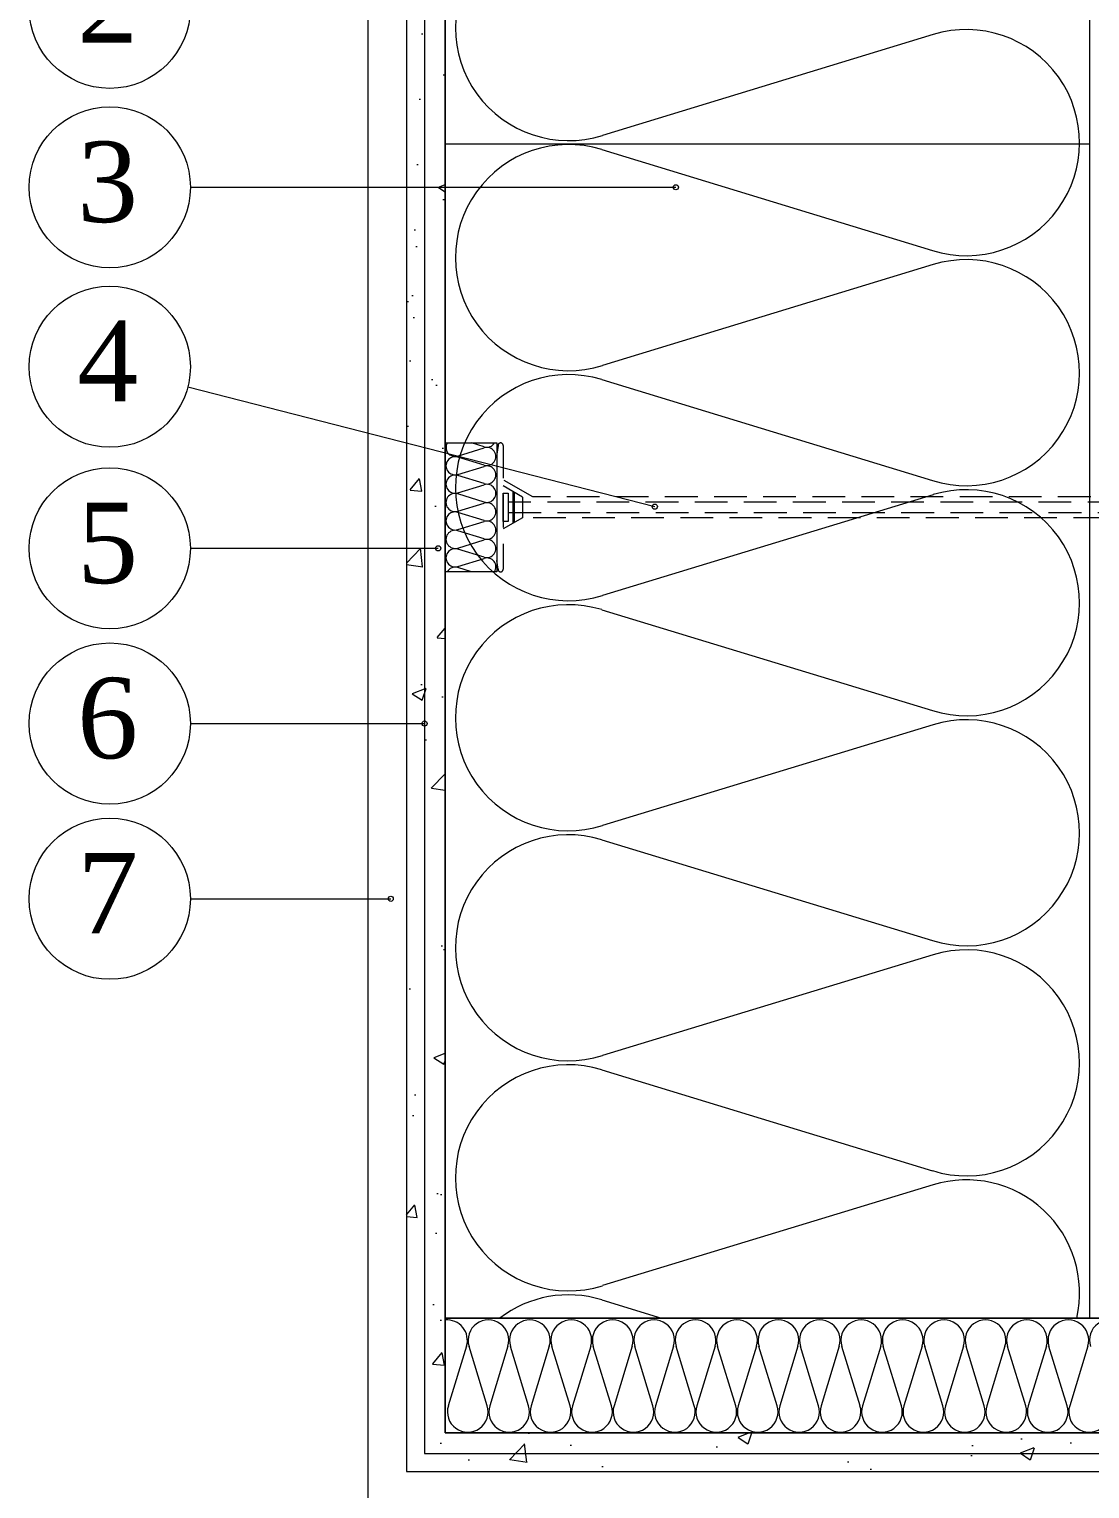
# Model space of a CAD drawing. Header units: millimetres. Extents: x 3821 to 11066, y 2454 to 5594.
# Drawn here: x 8626 to 9037, y 3108 to 3674 of the extents above; entities that cross this region are included whole.
import ezdxf

# ---------------------------------------------------------------- set-up
doc = ezdxf.new("R2010")
doc.units = ezdxf.units.MM
doc.linetypes.add('IMPORT-DASHED', pattern=[19.05, 12.7, -6.35])
for name, color, linetype, lineweight in [('A-DETL', 90, 'Continuous', 18), ('A-DETL-GENF', 92, 'Continuous', 18), ('A-DETL-THIN', 151, 'Continuous', 18), ('G-ANNO-TEXT', 231, 'Continuous', 9)]:
    doc.layers.add(name, color=color, linetype=linetype, lineweight=lineweight)
doc.styles.add('Times New Roman_3', font='times.ttf', dxfattribs={"height": 31.25})

msp = doc.modelspace()

# ---------------------------------------------------------------- hatches: boundary and pattern name
at = {"layer": 'A-DETL-GENF'}
h = msp.add_hatch(dxfattribs=at)
h.set_pattern_fill('FP_10', color=9, style=0, pattern_type=2)
h.set_pattern_definition([(50, (-3068.054, -4604.396), (54.65545, -4.78151), [5.715, -62.865]), (355, (-3068.054, -4604.396), (-10.57276, 57.31658), [4.572, -50.292]), (100.451, (-3063.5, -4604.795), (44.08277, 52.5349), [4.857, -53.427]), (46.184, (-3068.054, -4589.156), (81.32374, -12.6129), [8.572, -94.297]), (96.636, (-3061.28, -4590.21), (71.2203, 74.2276), [7.286, -80.141]), (351.184, (-3068.05, -4589.16), (71.22166, 74.2274), [6.858, -75.438]), (21, (-3060.434, -4592.966), (45.48461, -30.67949), [5.715, -62.865]), (326, (-3060.434, -4592.966), (18.54048, 55.256), [4.572, -50.292]), (71.451, (-3056.644, -4595.523), (64.02509, 24.57632), [4.857, -53.427]), (37.5, (-3068.054, -4604.396), (0.926095, 25.366718), [0, -49.682, 0, -51.054, -50.482]), (37.5, (-3068.054, -4604.396), (0.926095, 25.366718), [-100.736, 0, -50.482]), (7.5, (-3068.054, -4604.396), (20.04558, 30.054595), [0, -29.108, 0, -48.539, -19.24]), (7.5, (-3068.054, -4604.396), (20.04558, 30.054595), [-77.648, 0, -19.24]), (327.5, (-3085.047, -4604.396), (40.676816, -1.71882), [0, -19.05, 0, -59.436, -78.867]), (327.5, (-3085.047, -4604.396), (40.676816, -1.71882), [-78.486, 0, -78.867]), (317.5, (-3092.667, -4604.396), (44.43832, 7.62794), [0, -24.765, 0, -39.472, -56.007]), (317.5, (-3092.667, -4604.396), (44.43832, 7.62794), [-64.237, 0, -56.007])])
h.paths.add_polyline_path([(9057.32, 3114.24), (9057.32, 3129.24), (8787.32, 3129.24), (8787.32, 4054.84), (8772.32, 4054.84), (8772.32, 3114.24), (8976.19, 3114.24)])

# ---------------------------------------------------------------- linework, layer by layer
at = {"layer": 'A-DETL'}
for p, q in [((8757.32, 4054.84), (8757.32, 3099.24)), ((8757.32, 4054.84), (8757.32, 3099.24)), ((8772.32, 4054.84), (8772.32, 3114.24)), ((8779.32, 4054.84), (8779.32, 3121.24)), ((8787.32, 3129.24), (8787.32, 4054.84)), ((8787.32, 3173.84), (8787.32, 4054.84)), ((8787.32, 4054.84), (8787.32, 3173.84)), ((9037.32, 3173.84), (9037.32, 4054.84)), ((8976.6, 3671.76), (8848.33, 3632.65)), ((9037.32, 3629.24), (8787.32, 3629.24)), ((8848.04, 3627.15), (8976.31, 3588.01)), ((8688.5, 3612.52), (8876.82, 3612.52)), ((8976.6, 3582.51), (8848.33, 3543.4)), ((8687.52, 3535.12), (8868.63, 3488.62)), ((8848.04, 3537.9), (8976.31, 3498.76)), ((8787.32, 3463.34), (8787.32, 3513.34)), ((8787.32, 3513.34), (8807.32, 3513.34)), ((8792.16, 3508.26), (8802.44, 3511.39)), ((8802.47, 3511.83), (8797.53, 3513.34)), ((8807.32, 3513.34), (8807.32, 3463.34)), ((8802.47, 3504.69), (8792.2, 3507.82)), ((8792.18, 3501.12), (8802.44, 3504.25)), ((8802.47, 3497.55), (8792.2, 3500.68)), ((8792.18, 3493.98), (8802.44, 3497.11)), ((8802.47, 3490.41), (8792.2, 3493.54)), ((8792.27, 3486.87), (8802.44, 3489.97)), ((8976.6, 3493.26), (8848.33, 3454.15)), ((8792.18, 3479.7), (8802.44, 3482.83)), ((8802.47, 3483.27), (8792.2, 3486.4)), ((8802.47, 3476.13), (8792.2, 3479.26)), ((8688.5, 3472.45), (8784.64, 3472.45)), ((8792.18, 3472.56), (8802.44, 3475.69)), ((8802.47, 3468.99), (8792.2, 3472.12)), ((8792.18, 3465.42), (8802.44, 3468.55)), ((8807.32, 3463.34), (8787.32, 3463.34)), ((8807.32, 3463.34), (8787.32, 3463.34)), ((8797.6, 3463.34), (8792.2, 3464.98)), ((8848.04, 3448.65), (8976.31, 3409.51)), ((8688.5, 3404.47), (8779.32, 3404.47)), ((8976.6, 3404.01), (8848.33, 3364.9)), ((8848.04, 3359.4), (8976.31, 3320.26)), ((8688.5, 3336.49), (8766.22, 3336.49)), ((8976.6, 3314.76), (8848.33, 3275.65)), ((8848.04, 3270.16), (8976.31, 3231.01)), ((8976.6, 3225.51), (8848.33, 3186.4)), ((8848.04, 3180.91), (8871.18, 3173.84)), ((9037.32, 3173.84), (8787.32, 3173.84)), ((8787.32, 3173.84), (9057.32, 3173.84)), ((8787.32, 3129.24), (8787.32, 3173.84)), ((9037.32, 3173.84), (8787.32, 3173.84)), ((8787.32, 3173.84), (9037.32, 3173.84)), ((8787.32, 3173.84), (8787.32, 3129.24)), ((9057.32, 3173.84), (8787.32, 3173.84)), ((8787.32, 3173.84), (9037.32, 3173.84)), ((8795.59, 3162.91), (8788.55, 3139.83)), ((8803.62, 3139.77), (8796.58, 3162.86)), ((8811.65, 3162.91), (8804.61, 3139.83)), ((8819.69, 3139.77), (8812.64, 3162.86)), ((8827.72, 3162.91), (8820.68, 3139.83)), ((8835.75, 3139.77), (8828.71, 3162.86)), ((8843.78, 3162.91), (8836.74, 3139.83)), ((8851.82, 3139.77), (8844.77, 3162.86)), ((8859.85, 3162.91), (8852.81, 3139.83)), ((8867.88, 3139.77), (8860.84, 3162.86)), ((8875.91, 3162.91), (8868.87, 3139.83)), ((8883.95, 3139.77), (8876.9, 3162.86)), ((8891.98, 3162.91), (8884.94, 3139.83)), ((8900.01, 3139.77), (8892.97, 3162.86)), ((8908.04, 3162.91), (8901, 3139.83)), ((8916.08, 3139.77), (8909.03, 3162.86)), ((8924.11, 3162.91), (8917.07, 3139.83)), ((8932.14, 3139.77), (8925.1, 3162.86)), ((8940.17, 3162.91), (8933.13, 3139.83)), ((8948.21, 3139.77), (8941.16, 3162.86)), ((8956.24, 3162.91), (8949.2, 3139.83)), ((8964.27, 3139.77), (8957.23, 3162.86)), ((8972.3, 3162.91), (8965.26, 3139.83)), ((8980.34, 3139.77), (8973.29, 3162.86)), ((8988.37, 3162.91), (8981.33, 3139.83)), ((8996.4, 3139.77), (8989.36, 3162.86)), ((9004.43, 3162.91), (8997.39, 3139.83)), ((9012.47, 3139.77), (9005.42, 3162.86)), ((9020.5, 3162.91), (9013.46, 3139.83)), ((9028.53, 3139.77), (9021.49, 3162.86)), ((9036.56, 3162.91), (9029.52, 3139.83)), ((9057.32, 3129.24), (8787.32, 3129.24)), ((9057.32, 3129.24), (8787.32, 3129.24)), ((8787.32, 3129.24), (9057.32, 3129.24)), ((8779.32, 3121.24), (9057.32, 3121.24)), ((8772.32, 3114.24), (9057.32, 3114.24))]:
    msp.add_line(p, q, dxfattribs=at)
at = {"layer": 'A-DETL', "linetype": 'IMPORT-DASHED'}
for p, q in [((8807.82, 3512.34), (8807.4, 3508.95)), ((8809.82, 3512.34), (8809.82, 3464.34)), ((8807.32, 3507.71), (8807.32, 3468.96)), ((8821.26, 3492.37), (8809.82, 3498.98)), ((8817.32, 3492.34), (8809.82, 3496.67)), ((8809.82, 3493.84), (8811.82, 3493.84)), ((8809.82, 3482.84), (8809.82, 3493.84)), ((8811.82, 3493.84), (8811.82, 3482.84)), ((8813.7, 3482.24), (8813.7, 3494.43)), ((8814.2, 3482.53), (8814.2, 3494.14)), ((9087.31, 3490.34), (8811.82, 3490.34)), ((8817.32, 3492.34), (8817.32, 3484.34)), ((9094.82, 3492.37), (8821.26, 3492.37)), ((8817.32, 3484.34), (8809.82, 3480.01)), ((8811.82, 3482.84), (8809.82, 3482.84)), ((8811.82, 3486.34), (9087.33, 3486.34)), ((8821.39, 3484.37), (9094.82, 3484.37)), ((8807.82, 3464.34), (8807.4, 3467.72))]:
    msp.add_line(p, q, dxfattribs=at)
at = {"layer": 'A-DETL'}
for centre, radius in [((8657.25, 3682.14), 31.25), ((8657.25, 3612.52), 31.25), ((8876.82, 3612.52), 1), ((8657.25, 3542.89), 31.25), ((8657.25, 3472.45), 31.25), ((8868.63, 3488.62), 1), ((8784.64, 3472.45), 1), ((8657.25, 3404.47), 31.25), ((8779.32, 3404.47), 1), ((8657.25, 3336.49), 31.25), ((8766.22, 3336.49), 1)]:
    msp.add_circle(centre, radius, dxfattribs=at)
for centre, radius, start, end in [((8835.16, 3674.48), 43.86, 72.9234, 287.4683), ((8989.48, 3629.84), 43.86, 252.5206, 107.0766), ((8835.16, 3585.23), 43.86, 72.9234, 287.4683), ((8989.48, 3540.59), 43.85, 252.5206, 107.0766), ((8835.16, 3495.98), 43.86, 72.9234, 287.4683), ((8791.15, 3511.62), 3.51, 150.6504, 286.6935), ((8803.5, 3508.05), 3.51, 252.9234, 107.4683), ((8803.5, 3515.19), 3.51, 252.9234, 328.1956), ((8791.15, 3504.48), 3.51, 72.5206, 287.0766), ((8791.15, 3497.34), 3.51, 72.5206, 287.0766), ((8803.5, 3500.91), 3.51, 252.9234, 107.4683), ((8803.5, 3493.77), 3.51, 252.9234, 107.4683), ((8989.48, 3451.34), 43.86, 252.5206, 107.0766), ((8791.15, 3490.2), 3.51, 72.5206, 288.5231), ((8803.5, 3486.63), 3.51, 252.9234, 107.4683), ((8791.15, 3483.06), 3.51, 72.5206, 287.0766), ((8803.5, 3479.49), 3.51, 252.9234, 107.4683), ((8791.15, 3475.92), 3.51, 72.5206, 287.0766), ((8791.15, 3468.78), 3.51, 72.5206, 287.0766), ((8803.5, 3472.35), 3.51, 252.9234, 107.4683), ((8803.5, 3465.21), 3.51, 327.8105, 107.4683), ((8791.15, 3461.64), 3.51, 72.5206, 151.0244), ((8835.16, 3406.73), 43.86, 72.9234, 287.4683), ((8989.48, 3362.09), 43.86, 252.5206, 107.0766), ((8835.16, 3317.48), 43.86, 72.9234, 287.4683), ((8989.48, 3272.84), 43.85, 252.5206, 107.0766), ((8835.16, 3228.23), 43.86, 72.9234, 287.4683), ((8989.48, 3183.59), 43.86, 347.1599, 107.0766), ((8835.16, 3138.98), 43.86, 72.9234, 127.3515), ((8788.04, 3165.23), 7.89, 342.9234, 95.2291), ((8804.11, 3165.23), 7.89, 342.9234, 197.4794), ((8820.17, 3165.23), 7.89, 342.9234, 197.4794), ((8836.24, 3165.23), 7.89, 342.9234, 197.4794), ((8852.3, 3165.23), 7.89, 342.9234, 197.4794), ((8868.37, 3165.23), 7.89, 342.9234, 197.4794), ((8884.43, 3165.23), 7.89, 342.9234, 197.4794), ((8900.5, 3165.23), 7.89, 342.9234, 197.4794), ((8916.56, 3165.23), 7.89, 342.9234, 197.4794), ((8932.63, 3165.23), 7.89, 342.9234, 197.4794), ((8948.69, 3165.23), 7.89, 342.9234, 197.4794), ((8964.76, 3165.23), 7.89, 342.9234, 197.4794), ((8980.82, 3165.23), 7.89, 342.9234, 197.4794), ((8996.89, 3165.23), 7.89, 342.9234, 197.4794), ((9012.95, 3165.23), 7.89, 342.9234, 197.4794), ((9029.02, 3165.23), 7.89, 342.9234, 197.4794), ((9045.08, 3165.23), 7.89, 342.9234, 197.4794), ((8796.08, 3137.46), 7.89, 162.5317, 17.0766), ((8812.14, 3137.46), 7.89, 162.5317, 17.0766), ((8828.21, 3137.46), 7.89, 162.5317, 17.0766), ((8844.27, 3137.46), 7.89, 162.5317, 17.0766), ((8860.34, 3137.46), 7.89, 162.5317, 17.0766), ((8876.4, 3137.46), 7.89, 162.5317, 17.0766), ((8892.47, 3137.46), 7.89, 162.5317, 17.0766), ((8908.53, 3137.46), 7.89, 162.5317, 17.0766), ((8924.6, 3137.46), 7.89, 162.5317, 17.0766), ((8940.66, 3137.46), 7.89, 162.5317, 17.0766), ((8956.73, 3137.46), 7.89, 162.5317, 17.0766), ((8972.79, 3137.46), 7.89, 162.5317, 17.0766), ((8988.86, 3137.46), 7.89, 162.5317, 17.0766), ((9004.92, 3137.46), 7.89, 162.5317, 17.0766), ((9020.99, 3137.46), 7.89, 162.5317, 17.0766), ((9037.05, 3137.46), 7.89, 162.5317, 17.0766)]:
    msp.add_arc(centre, radius, start, end, dxfattribs=at)
at = {"layer": 'A-DETL', "linetype": 'IMPORT-DASHED'}
for centre, radius, start, end in [((8808.82, 3512.34), 1, 0, 180), ((8817.32, 3507.71), 10, 172.875, 180), ((8817.32, 3468.96), 10, 180, 187.125), ((8808.82, 3464.34), 1, 180, 0)]:
    msp.add_arc(centre, radius, start, end, dxfattribs=at)
at = {"layer": 'A-DETL-THIN'}
for p, q in [((8772.32, 4054.84), (8772.32, 3114.24)), ((8787.32, 3129.24), (8787.32, 4054.84)), ((9057.32, 3129.24), (8787.32, 3129.24)), ((8772.32, 3114.24), (9057.32, 3114.24))]:
    msp.add_line(p, q, dxfattribs=at)

# ---------------------------------------------------------------- texts
at = {"layer": 'G-ANNO-TEXT', "color": 1, "char_height": 31.25, "width": 28.8607, "attachment_point": 1, "style": 'Times New Roman_3'}
for s, insert in [('\\fTimes New Roman|b0|i0|c238|p18|;2', (8644.63, 3699.92)), ('\\fTimes New Roman|b0|i0|c238|p18|;3', (8644.63, 3630.29)), ('\\fTimes New Roman|b0|i0|c238|p18|;4', (8644.63, 3560.67)), ('\\fTimes New Roman|b0|i0|c238|p18|;5', (8644.63, 3490.22)), ('\\fTimes New Roman|b0|i0|c238|p18|;6', (8644.63, 3422.25)), ('\\fTimes New Roman|b0|i0|c238|p18|;7', (8644.63, 3354.27))]:
    msp.add_mtext(s, dxfattribs=dict(at, insert=insert))

doc.saveas('drawing.dxf')
